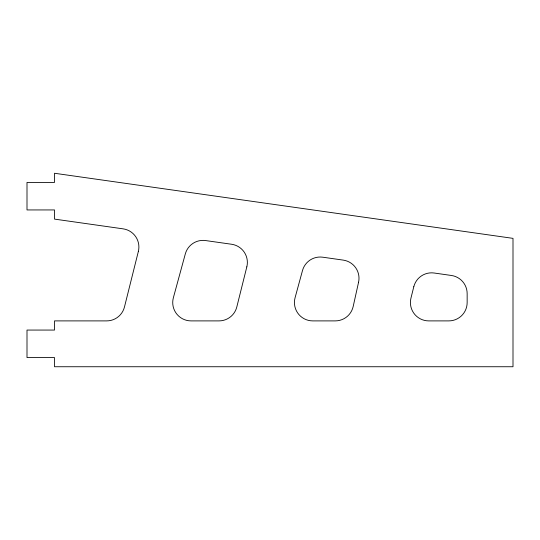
<?xml version="1.0" encoding="UTF-8"?>
<svg xmlns="http://www.w3.org/2000/svg" width="540" height="540" viewBox="0 0 540 540"><rect width="100%" height="100%" fill="white"/><g stroke="black" fill="none" stroke-linecap="round" stroke-linejoin="round"><path stroke-width="0.81" d="M358.567 282.245L353.174 306.531A18.34 18.34 0 0 1 335.273 320.895L312.768 320.895A18.34 18.34 0 0 1 295.076 297.729L302.495 270.533A18.34 18.34 0 0 1 322.765 257.202L343.244 260.111A18.34 18.34 0 0 1 358.567 282.245M138.348 251.458L124.463 307.004A18.34 18.34 0 0 1 106.67 320.895L54.506 320.895L54.506 330.062L27 330.062L27 357.575L54.506 357.575L54.506 366.741L513 366.741L513 238.363L54.506 173.259L54.506 182.425L27 182.425L27 209.939L54.506 209.939L54.506 219.105L123.133 228.852A18.34 18.34 0 0 1 138.348 251.458M246.827 266.861L236.797 307.004A18.34 18.34 0 0 1 219.004 320.895L191.059 320.895A18.34 18.34 0 0 1 173.367 297.729L185.321 253.894A18.34 18.34 0 0 1 205.591 240.563L231.613 244.256A18.34 18.34 0 0 1 246.827 266.861M413.795 286.726L410.954 298.107A18.34 18.34 0 0 0 428.746 320.895L448.814 320.895A18.34 18.34 0 0 0 467.154 302.555L467.154 293.625A18.34 18.34 0 0 0 451.393 275.468L434.167 273.017A18.34 18.34 0 0 0 413.795 286.726"/></g></svg>
